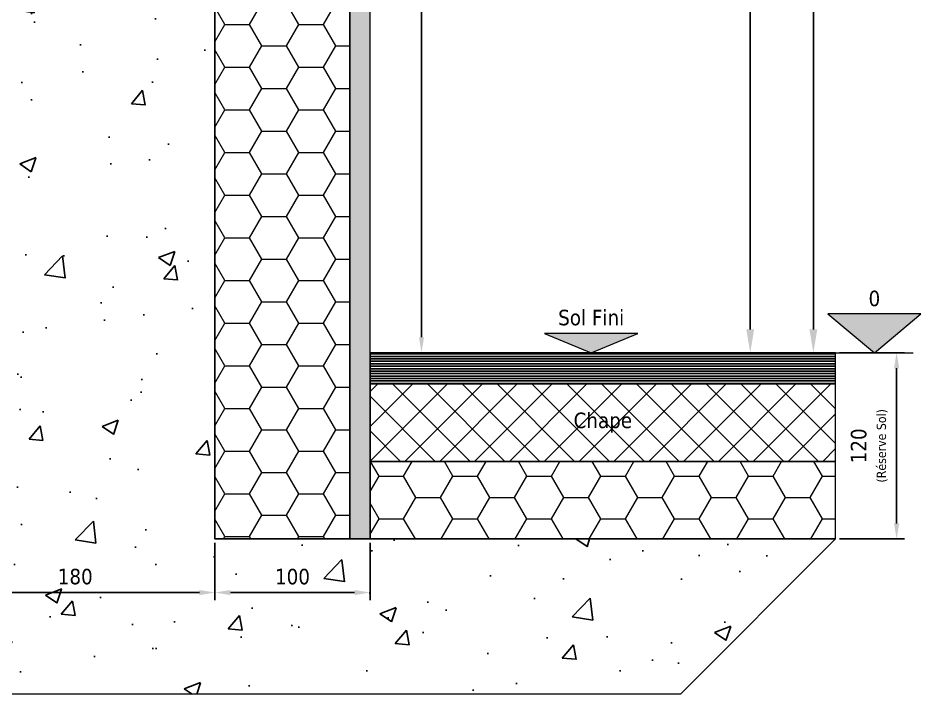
# Model space of a CAD drawing. Header units: millimetres. Extents: x -20000 to 230000, y -17405 to 25402.
# Drawn here: x 147891 to 148472, y -13133 to -12691 of the extents above; entities that cross this region are included whole.
import ezdxf
from ezdxf.enums import TextEntityAlignment as Align

# ---------------------------------------------------------------- set-up
doc = ezdxf.new("R2010")
doc.units = ezdxf.units.MM
doc.header["$PDMODE"] = 35
doc.header["$PDSIZE"] = 0.5
doc.layers.get('0').update_dxf_attribs({"lineweight": 13})
doc.layers.get('Defpoints').update_dxf_attribs({"true_color": 0xc2a584})
doc.layers.add('0 - Invisible', color=43, linetype='Continuous', lineweight=0, plot=False)
for name, color, linetype, lineweight in [('1 - BETON', 251, 'Continuous', 25), ('1 - Béton', 251, 'Continuous', 25), ('1 - Cotation', 32, 'Continuous', 13), ('1 - Isolant', 132, 'Continuous', 13), ('1 - Platre', 252, 'Continuous', 13), ('Texte', 7, 'Continuous', 13)]:
    doc.layers.add(name, color=color, linetype=linetype, lineweight=lineweight)
doc.styles.add('Texte Poralu', font='tahomabd.ttf')
doc.dimstyles.new('100 - 1000', dxfattribs={"dimtxt": 15, "dimasz": 15, "dimexe": 5, "dimexo": 2.5, "dimgap": 8, "dimtad": 1, "dimdec": 1, "dimtxsty": 'Texte Poralu', "dimcen": 10, "dimazin": 0, "dimtfac": 1, "dimtdec": 1, "dimtmove": 0, "dimatfit": 3, "dimfxl": 1, "dimarcsym": 0})
doc.dimstyles.new('30 - 1000', dxfattribs={"dimtxt": 10, "dimasz": 10, "dimexe": 5, "dimexo": 2.5, "dimgap": 5, "dimtad": 1, "dimdec": 1, "dimtxsty": 'Texte Poralu', "dimcen": 5, "dimazin": 0, "dimtfac": 1, "dimtdec": 1, "dimtmove": 0, "dimatfit": 3, "dimfxl": 1, "dimarcsym": 0})

# ---------------------------------------------------------------- blocks, each defined once
blk = doc.blocks.new('*U438')
at = {"layer": '1 - Béton'}
h = blk.add_hatch(dxfattribs=at)
h.set_pattern_fill('ANSI31', color=256, scale=0.5, angle=135)
h.set_pattern_definition([(180, (199.9999999999554, 19.99999999999773), (-3.33066907387547e-16, -1.5875), [])])
h.paths.add_polyline_path([(0, 100), (299.9999999999554, 99.99999999999545), (299.9999999999554, 119.9999999999955), (0, 120)])
h = blk.add_hatch(dxfattribs=at)
h.set_pattern_fill('ANSI37', color=256, scale=5)
h.set_pattern_definition([(45, (199.9999999999554, 9.999999999997726), (-11.22532015133644, 11.22532015133644), []), (135, (199.9999999999554, 9.999999999997726), (-11.22532015133644, -11.22532015133644), [])])
h.paths.add_polyline_path([(0, 50), (299.9999999999554, 49.99999999999545), (299.9999999999554, 99.99999999999545), (0, 100)])
h.paths.add_polyline_path([(125.9083277367138, 65.81766286097815), (173.9506380120663, 65.81766286097815), (173.9506380120663, 87.41940899932604), (125.9083277367138, 87.41940899932604)], flags=24)
at = {"layer": '1 - Isolant'}
h = blk.add_hatch(dxfattribs=at)
h.set_pattern_fill('HONEY', color=256, scale=5)
h.set_pattern_definition([(0, (199.9999999999554, 19.99999999999773), (23.8125, 13.748153225), [15.875, -31.75]), (120, (199.9999999999554, 19.99999999999773), (-23.81249994797095, 13.74815331511695), [15.87499999999995, -31.74999999999991]), (59.99999999999999, (199.9999999999554, 19.99999999999773), (5.202904551637744e-08, 27.49630654011694), [-31.75, 15.875])])
h.paths.add_polyline_path([(0, 0), (299.9999999999554, -6.821210263295947e-12), (299.9999999999554, 49.99999999999545), (0, 50)])
at = {"layer": '0 - Invisible'}
for points in [[(0, 100), (299.9999999999554, 99.99999999999545), (299.9999999999554, 119.9999999999955), (0, 120), (0, 100)], [(0, 50), (299.9999999999554, 49.99999999999545), (299.9999999999554, 99.99999999999545), (0, 100), (0, 50)], [(0, 0), (299.9999999999554, -6.821210263295947e-12), (299.9999999999554, 49.99999999999545), (0, 50), (0, 0)]]:
    blk.add_lwpolyline(points, dxfattribs=at)
at = {"layer": '1 - Béton'}
for points in [[(299.9999999999554, 119.9999999999955), (0, 120), (0, 100), (299.9999999999554, 99.99999999999545)], [(299.9999999999554, 99.99999999999545), (0, 100), (0, 50), (299.9999999999554, 49.99999999999545)]]:
    blk.add_lwpolyline(points, dxfattribs=at)
at = {"layer": '1 - Isolant'}
blk.add_lwpolyline([(299.9999999999554, 49.99999999999545), (0, 50), (0, 0), (299.9999999999554, -6.821210263295947e-12)], dxfattribs=at)
at = {"insert": (149.9999999999777, 74.99999999999763), "char_height": 10, "attachment_point": 5, "style": 'Texte Poralu'}
blk.add_mtext_dynamic_manual_height_columns('Chape', width=39.78362779687997, gutter_width=50, heights=[0], dxfattribs=at)
blk = doc.blocks.new('*U1770')
at = {"layer": '1 - Isolant'}
h = blk.add_hatch(dxfattribs=at)
h.set_pattern_fill('HONEY', color=256, scale=5)
h.set_pattern_definition([(0, (-58597.14088961173, -19857.49265059335), (23.8125, 13.748153225), [15.875, -31.75]), (120, (-58597.14088961173, -19857.49265059335), (-23.81249994797095, 13.74815331511695), [15.87499999999995, -31.74999999999989]), (59.99999999999999, (-58597.14088961173, -19857.49265059335), (5.202904551637744e-08, 27.49630654011694), [-31.75, 15.875])])
h.paths.add_polyline_path([(5.412326912252398e-11, -620.0000000000206), (87.0000000002133, -620.0000000000206), (87.00000000017371, 0), (0, 0)])
at = {"layer": '1 - Platre'}
h = blk.add_hatch(dxfattribs=at)
h.set_pattern_fill('AR-SAND', color=256, scale=0.1)
h.set_pattern_definition([(37.50000000000001, (-58597.14088961173, -19857.49265059335), (-0.1600031295984046, 4.894132373293424), [0, -3.860800000000001, 0, -4.318000000000001, 0, -4.1275]), (7.499999999999999, (-58597.14088961173, -19857.49265059335), (4.495232831380027, 7.168251005683543), [0, -2.0828, 0, -3.4798, 0, -1.3335]), (327.5, (-58600.26508961173, -19857.49265059335), (7.90992370241458, 0.01437184678545691), [0, -1.27, 0, -4.572, 0, -5.969]), (317.5, (-58600.26508961173, -19857.49265059335), (7.635564524722972, 2.229293232572162), [0, -0.635, 0, -2.9972, 0, -3.429])])
h.paths.add_polyline_path([(100.0000000002206, -620.0000000000206), (100.0000000001737, 0), (87.00000000017371, 0), (87.0000000002133, -620.0000000000206)])
at = {"layer": '0 - Invisible'}
for points in [[(5.412326912252398e-11, -620.0000000000206), (87.0000000002133, -620.0000000000206)], [(87.0000000002133, -620.0000000000206), (100.0000000002206, -620.0000000000206)]]:
    blk.add_lwpolyline(points, dxfattribs=at)
at = {"layer": '1 - Isolant'}
blk.add_lwpolyline([(87.0000000002133, -620.0000000000206), (87.00000000017371, 0), (0, 0), (5.412326912252398e-11, -620.0000000000206)], dxfattribs=at)
at = {"layer": '1 - Platre'}
blk.add_lwpolyline([(100.0000000002206, -620.0000000000206), (100.0000000001737, 0), (87.00000000017371, 0), (87.0000000002133, -620.0000000000206)], dxfattribs=at)
blk = doc.blocks.new('*U1769')
at = {"layer": '1 - BETON'}
h = blk.add_hatch(dxfattribs=at)
h.set_pattern_fill('CONCRETE', color=256, scale=15, style=0, pattern_type=2)
h.set_pattern_definition([(49.99999999999999, (-19.99999999957211, -686.9999999999906), (107.589027390113, -9.412820247389266), [11.25, -123.75]), (355, (-19.99999999957211, -686.9999999999906), (-20.81270004195, 112.8288200550018), [9, -99]), (100.4514, (-11.0342479995721, -687.7844009999907), (86.77640725710323, 103.415931309143), [9.5610285, -105.1713168]), (46.18420000000002, (-19.99999999957211, -656.9999999999906), (160.0861572938467, -24.82785214935271), [16.87499999999948, -185.6249999999959]), (96.6356, (-6.659488249572092, -659.0689960499907), (140.1994058323055, 146.1176806350663), [14.3415432, -157.75695]), (351.1842, (-19.99999999957211, -656.9999999999906), (140.1992917700441, 146.1177901387987), [13.5, -148.5]), (21, (-4.999999999572111, -664.4999999999906), (89.53605781776925, -60.39283359980082), [11.25, -123.75]), (326.0000000000001, (-4.999999999572111, -664.4999999999906), (36.49729978823726, 108.772506757028), [9, -99]), (71.4514, (2.461334950427926, -669.5327408999907), (126.0333942872235, 48.37957450649286), [9.5610285, -105.1713168]), (37.50000000000001, (-19.99999999957211, -686.9999999999906), (1.8239782975936, 49.93407807469672), [0, -97.8, 0, -100.5, 0, -99.375]), (7.499999999999999, (-19.99999999957211, -686.9999999999906), (39.46043061632229, 59.16175678235403), [0, -57.3, 0, -95.55, 0, -37.875]), (327.5, (-53.4499999995721, -686.9999999999906), (80.07336542586135, -3.383230760156963), [0, -37.5, 0, -117, 0, -155.25]), (317.5, (-68.4499999995721, -686.9999999999906), (87.47792540135794, 15.01574734984766), [0, -48.75, 0, -77.69999999999999, 0, -110.25])])
h.paths.add_polyline_path([(-143.1519566090798, -56.47670254201783), (-153.2681680428814, -55.81334441521121), (-143.4836356724832, -53.15991190798453)], flags=8)
edge = h.paths.add_edge_path(flags=0)
edge.add_line((-143.3177961407815, -54.81830722500118), (-73.6651928260817, -47.85304689353088))
h.paths.add_polyline_path([(-154.6117021402077, -58.59346763251831), (-72.09846032611883, -50.34214345110942), (-74.24791440423193, -28.84760266997825), (-156.7611562183209, -37.09892685138714)], flags=24)
h.paths.add_polyline_path([(400.0000000001291, -620.0000000000036), (300.0000000001328, -720), (-379.9999999998576, -720.000000000007), (-479.9999999998552, -620.0000000000032), (-179.9999999998444, -620.0000000000028), (-179.9999999998436, -42.99999999998435), (-50, -30), (-50, 0), (0, 0), (0, -620.0000000000036)])
at = {"layer": '0 - Invisible'}
blk.add_lwpolyline([(400.0000000001291, -620.0000000000036), (300.0000000001328, -720), (-379.9999999998576, -720.000000000007), (-479.9999999998552, -620.0000000000032)], dxfattribs=at)
at = {"layer": '1 - BETON'}
blk.add_lwpolyline([(400.0000000001291, -620.0000000000036), (0, -620.0000000000036), (0, 0), (-50, 0), (-50, -30), (-179.9999999998436, -42.99999999998435), (-179.9999999998444, -620.0000000000028), (-479.9999999998552, -620.0000000000032)], dxfattribs=at)
blk = doc.blocks.new('*D1687')
at = {"layer": 'Defpoints', "color": 0, "lineweight": -2, "transparency": 16777216}
for p, q in [((148017.4999999999, -13028.76779066064), (148017.4999999999, -13065.84250095239)), ((147837.5, -13123.76779066064), (147837.5, -13055.84250095239)), ((148007.4999999999, -13060.84250095239), (147847.5, -13060.84250095239))]:
    blk.add_line(p, q, dxfattribs=at)
at = {"layer": 'Defpoints', "color": 0, "transparency": 16777216}
for p in [(148017.4999999999, -13026.26779066064), (147837.5, -13060.84250095239), (147837.5, -13126.26779066064)]:
    blk.add_point(p, dxfattribs=at)
for points in [[(147847.5, -13059.17583428573), (147847.5, -13062.50916761906), (147837.5, -13060.84250095239)], [(148007.4999999999, -13059.17583428573), (148007.4999999999, -13062.50916761906), (148017.4999999999, -13060.84250095239)]]:
    blk.add_solid(points, dxfattribs=at)
at = {"layer": 'Defpoints', "color": 0, "transparency": 16777216, "insert": (147927.4999999999, -13050.61415978382), "char_height": 10, "attachment_point": 5, "style": 'Texte Poralu'}
blk.add_mtext('180', dxfattribs=at)
blk = doc.blocks.new('*D1688')
at = {"layer": '1 - Cotation', "color": 0, "lineweight": -2, "transparency": 16777216}
for p, q in [((148017.4999999999, -13028.76779066064), (148017.4999999999, -13065.84250095239)), ((148117.5, -13028.76779066064), (148117.5, -13065.84250095239)), ((148027.4999999999, -13060.84250095239), (148107.5, -13060.84250095239))]:
    blk.add_line(p, q, dxfattribs=at)
at = {"layer": '1 - Cotation', "color": 0, "transparency": 16777216}
for points in [[(148027.4999999999, -13059.17583428573), (148027.4999999999, -13062.50916761906), (148017.4999999999, -13060.84250095239)], [(148107.5, -13059.17583428573), (148107.5, -13062.50916761906), (148117.5, -13060.84250095239)]]:
    blk.add_solid(points, dxfattribs=at)
at = {"layer": 'Defpoints', "color": 0, "transparency": 16777216}
for p in [(148017.4999999999, -13026.26779066064), (148117.5, -13026.26779066064), (148117.5, -13060.84250095239)]:
    blk.add_point(p, dxfattribs=at)
at = {"layer": '1 - Cotation', "color": 0, "transparency": 16777216, "insert": (148067.4999999999, -13050.63766549235), "char_height": 10, "attachment_point": 5, "style": 'Texte Poralu'}
blk.add_mtext('100', dxfattribs=at)
blk = doc.blocks.new('*U199')
blk.add_hatch(color=256).paths.add_polyline_path([(25, 0), (55, 25), (-5, 25)])
blk.add_line((0, 0), (50, 0))
blk.add_lwpolyline([(25, 0), (55, 25), (-5, 25), (25, 0)])
at = {"style": 'Texte Poralu'}
blk.add_attdef('HAUTEUR', text='', height=10, dxfattribs=at).set_placement((25, 34.99999999999997), align=Align.MIDDLE_CENTER)
blk = doc.blocks.new('*U200')
blk.add_hatch(color=256).paths.add_polyline_path([(0, 0), (29.99999999999999, 12.5), (-30.00000000000001, 12.5)])
blk.add_lwpolyline([(0, 0), (29.99999999999999, 12.5), (-30.00000000000001, 12.5), (0, 0)])
at = {"layer": 'Texte', "insert": (-7.105427357601002e-15, 17.5), "char_height": 10, "attachment_point": 8, "style": 'Texte Poralu'}
blk.add_mtext('Sol Fini', dxfattribs=at)
blk = doc.blocks.new('*D1689')
at = {"color": 0, "lineweight": -2, "transparency": 16777216}
for p, q in [((148420, -12906.26779066066), (148461.8284928757, -12906.26779066066)), ((148456.8284928757, -13016.26779066064), (148456.8284928757, -12916.26779066066)), ((148420, -13026.26779066064), (148461.8284928757, -13026.26779066064))]:
    blk.add_line(p, q, dxfattribs=at)
at = {"color": 0, "transparency": 16777216}
for points in [[(148455.161826209, -12916.26779066066), (148458.4951595423, -12916.26779066066), (148456.8284928757, -12906.26779066066)], [(148455.161826209, -13016.26779066064), (148458.4951595423, -13016.26779066064), (148456.8284928757, -13026.26779066064)]]:
    blk.add_solid(points, dxfattribs=at)
at = {"layer": 'Defpoints', "color": 0, "transparency": 16777216}
for p in [(148417.5, -12906.26779066066), (148456.8284928757, -12906.26779066066), (148417.5, -13026.26779066064)]:
    blk.add_point(p, dxfattribs=at)
at = {"color": 0, "transparency": 16777216, "insert": (148439.1875705564, -12966.26779066062), "char_height": 10, "attachment_point": 5, "rotation": 90, "style": 'Texte Poralu'}
blk.add_mtext('120 \\P{\\H0.6x;(Réserve Sol)}', dxfattribs=at)
blk = doc.blocks.new('*D1691')
at = {"layer": '1 - Cotation', "color": 0, "lineweight": -2, "transparency": 16777216}
for p, q in [((148415.0000000002, -11505.66835877718), (148398.1672235971, -11505.66835877718)), ((148403.1672235971, -11520.66835877718), (148403.1672235971, -12891.26779066064)), ((148415, -12906.26779066064), (148398.1672235971, -12906.26779066064))]:
    blk.add_line(p, q, dxfattribs=at)
at = {"layer": '1 - Cotation', "color": 0, "transparency": 16777216}
for points in [[(148400.6672235971, -11520.66835877718), (148405.6672235971, -11520.66835877718), (148403.1672235971, -11505.66835877718)], [(148400.6672235971, -12891.26779066064), (148405.6672235971, -12891.26779066064), (148403.1672235971, -12906.26779066064)]]:
    blk.add_solid(points, dxfattribs=at)
at = {"layer": 'Defpoints', "color": 0, "transparency": 16777216}
for p in [(148417.5000000002, -11505.66835877718), (148403.1672235971, -12906.26779066064), (148417.5, -12906.26779066064)]:
    blk.add_point(p, dxfattribs=at)
at = {"layer": '1 - Cotation', "color": 0, "transparency": 16777216, "insert": (148387.3952289699, -12205.96807471889), "char_height": 15, "attachment_point": 5, "rotation": 90, "style": 'Texte Poralu'}
blk.add_mtext('HSP', dxfattribs=at)
blk = doc.blocks.new('*D1695')
at = {"layer": 'Defpoints', "color": 0, "lineweight": -2, "transparency": 16777216}
blk.add_line((148120.0000000001, -11615.66835877718), (148155.9922766959, -11615.66835877718), dxfattribs=at)
at = {"layer": 'Defpoints', "color": 0, "transparency": 16777216}
for p in [(148117.5000000001, -11615.66835877718), (148117.5000000002, -11615.66835877718), (143000, -14005.6683587772)]:
    blk.add_point(p, dxfattribs=at)
at = {"layer": 'Defpoints', "color": 0, "transparency": 16777216, "insert": (148139.2461383481, -11605.46016535878), "char_height": 10, "attachment_point": 5, "style": 'Texte Poralu'}
blk.add_mtext('2390', dxfattribs=at)
blk = doc.blocks.new('*D1696')
at = {"layer": 'Defpoints', "color": 0, "lineweight": -2, "transparency": 16777216}
blk.add_line((148420.0000000001, -11505.6683587772), (148455.9922766959, -11505.6683587772), dxfattribs=at)
at = {"layer": 'Defpoints', "color": 0, "transparency": 16777216}
for p in [(148417.5000000001, -11505.6683587772), (148417.5000000001, -11505.6683587772), (143000, -14005.6683587772)]:
    blk.add_point(p, dxfattribs=at)
at = {"layer": 'Defpoints', "color": 0, "transparency": 16777216, "insert": (148439.246138348, -11495.46352331716), "char_height": 10, "attachment_point": 5, "style": 'Texte Poralu'}
blk.add_mtext('2500', dxfattribs=at)
blk = doc.blocks.new('*D1706')
at = {"layer": '1 - Cotation', "color": 0, "lineweight": -2, "transparency": 16777216}
for p, q in [((148120, -12406.26779066064), (148367.4999999999, -12406.26779066064)), ((148362.4999999999, -12891.26779066066), (148362.4999999999, -12421.26779066064)), ((148415, -12906.26779066066), (148357.4999999999, -12906.26779066066))]:
    blk.add_line(p, q, dxfattribs=at)
at = {"layer": '1 - Cotation', "color": 0, "transparency": 16777216}
for points in [[(148359.9999999999, -12421.26779066064), (148364.9999999999, -12421.26779066064), (148362.4999999999, -12406.26779066064)], [(148359.9999999999, -12891.26779066066), (148364.9999999999, -12891.26779066066), (148362.4999999999, -12906.26779066066)]]:
    blk.add_solid(points, dxfattribs=at)
at = {"layer": 'Defpoints', "color": 0, "transparency": 16777216}
for p in [(148117.5, -12406.26779066064), (148362.4999999999, -12406.26779066064), (148417.5, -12906.26779066066)]:
    blk.add_point(p, dxfattribs=at)
at = {"layer": '1 - Cotation', "color": 0, "transparency": 16777216, "insert": (148346.9999999999, -12656.26779066062), "char_height": 15, "attachment_point": 5, "rotation": 90, "style": 'Texte Poralu'}
blk.add_mtext('ALL', dxfattribs=at)
blk = doc.blocks.new('*D1710')
at = {"layer": 'Defpoints', "color": 0, "lineweight": -2, "transparency": 16777216}
for p, q in [((148120, -12406.26779066064), (148155.6296520008, -12406.26779066064)), ((148150.6296520008, -12896.26779066064), (148150.6296520008, -12416.26779066064)), ((148120, -12906.26779066064), (148155.6296520008, -12906.26779066064))]:
    blk.add_line(p, q, dxfattribs=at)
at = {"layer": 'Defpoints', "color": 0, "transparency": 16777216}
for p in [(148117.5, -12406.26779066064), (148150.6296520008, -12406.26779066064), (148117.5, -12906.26779066064)]:
    blk.add_point(p, dxfattribs=at)
for points in [[(148148.9629853341, -12416.26779066064), (148152.2963186674, -12416.26779066064), (148150.6296520008, -12406.26779066064)], [(148148.9629853341, -12896.26779066064), (148152.2963186674, -12896.26779066064), (148150.6296520008, -12906.26779066064)]]:
    blk.add_solid(points, dxfattribs=at)
at = {"layer": 'Defpoints', "color": 0, "transparency": 16777216, "insert": (148140.4248165408, -12656.26779066061), "char_height": 10, "attachment_point": 5, "rotation": 90, "style": 'Texte Poralu'}
blk.add_mtext('500', dxfattribs=at)

msp = doc.modelspace()

# ---------------------------------------------------------------- block references
for name, p in [('*U1769', (148017.4999999999, -12406.26779066064)), ('*U1770', (148017.4999999999, -12406.26779066064)), ('*U438', (148117.5, -13026.26779066064))]:
    msp.add_blockref(name, p)
at = {"layer": 'Texte'}
msp.add_blockref('*U199', (148417.5, -12906.26779066066), dxfattribs=at).add_auto_attribs({'HAUTEUR': '0'})
msp.add_blockref('*U200', (148260, -12906.26779066064), dxfattribs=at)

# ---------------------------------------------------------------- dimensions: what is measured, and where the dimension line sits
dim = msp.add_linear_dim(base=(148456.8284928757, -12906.26779066066), p1=(148417.5, -13026.26779066064), p2=(148417.5, -12906.26779066066), angle=90, text='<> \\P{\\H0.6x;(Réserve Sol)}', dimstyle='30 - 1000')
dim.commit()
dim.dimension.update_dxf_attribs({"geometry": '*D1689', "text_midpoint": (148439.1875705564, -12966.26779066062)})
at = {"layer": '1 - Cotation'}
for base, p1, p2, text, picture, middle in [((148403.1672235971, -12906.26779066064), (148417.5000000002, -11505.66835877718), (148417.5, -12906.26779066064), 'HSP', '*D1691', (148387.3952289699, -12205.96807471889)), ((148362.4999999999, -12406.26779066064), (148417.5, -12906.26779066066), (148117.5, -12406.26779066064), 'ALL', '*D1706', (148346.9999999999, -12656.26779066062))]:
    dim = msp.add_linear_dim(base=base, p1=p1, p2=p2, angle=90, text=text, dimstyle='100 - 1000', dxfattribs=at)
    dim.commit()
    dim.dimension.update_dxf_attribs({"geometry": picture, "text_midpoint": middle})
dim = msp.add_linear_dim(base=(148117.5, -13060.84250095239), p1=(148017.4999999999, -13026.26779066064), p2=(148117.5, -13026.26779066064), dimstyle='30 - 1000', dxfattribs=at)
dim.commit()
dim.dimension.update_dxf_attribs({"geometry": '*D1688', "text_midpoint": (148067.4999999999, -13050.63766549235)})
at = {"layer": 'Defpoints'}
for feature_location, offset, picture, middle in [((148417.5000000001, -11505.6683587772), (0, 0), '*D1696', (148439.246138348, -11495.46352331716)), ((148117.5000000001, -11615.66835877718), (1.1641532182693481e-10, 0), '*D1695', (148139.2461383481, -11605.46016535878))]:
    dim = msp.add_ordinate_dim(feature_location=feature_location, offset=offset, dtype=0, origin=(143000, -14005.6683587772), dimstyle='30 - 1000', dxfattribs=at)
    dim.commit()
    dim.dimension.update_dxf_attribs({"geometry": picture, "text_midpoint": middle})
dim = msp.add_linear_dim(base=(148150.6296520008, -12406.26779066064), p1=(148117.5, -12906.26779066064), p2=(148117.5, -12406.26779066064), angle=90, dimstyle='30 - 1000', dxfattribs=at)
dim.commit()
dim.dimension.update_dxf_attribs({"geometry": '*D1710', "text_midpoint": (148140.4248165408, -12656.26779066061)})
dim = msp.add_linear_dim(base=(147837.5, -13060.84250095239), p1=(148017.4999999999, -13026.26779066064), p2=(147837.5, -13126.26779066064), dimstyle='30 - 1000', dxfattribs=at)
dim.commit()
dim.dimension.update_dxf_attribs({"geometry": '*D1687', "text_midpoint": (147927.4999999999, -13050.61415978382)})

doc.saveas('drawing.dxf')
